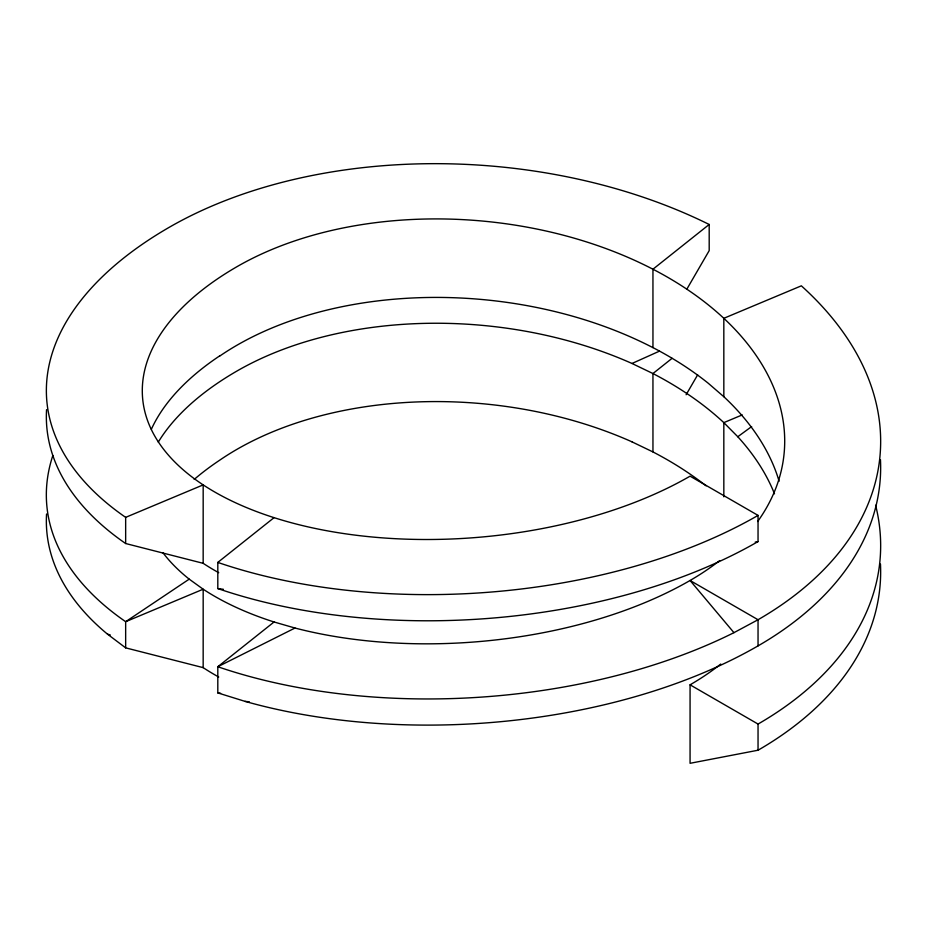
<?xml version="1.0" encoding="UTF-8"?>
<svg xmlns="http://www.w3.org/2000/svg" width="927" height="927" viewBox="0 0 927 927"><rect width="100%" height="100%" fill="white"/><g stroke="black" fill="none" stroke-linecap="round" stroke-linejoin="round"><path stroke-width="1.39" d="M218.726 677.011A322.017 166.489 -4.7 0 1 203.164 667.637L203.175 589.213L189.212 579.143A322.005 166.547 -4.7 0 1 163.071 552.909M203.164 563.315L203.175 484.891L125.655 517.359L125.655 543.523L203.164 563.315A322.017 166.489 -4.7 0 0 218.726 572.689M686.837 289.178L709.19 250.626L709.19 224.473A417.764 258.934 4 0 0 168.957 227.463A417.764 222.04 -3.7 0 0 125.655 517.359M686.119 394.74L697.649 374.856M223.43 589.317L217.81 588.564L217.81 562.411L274.056 517.66M709.19 224.473L652.944 269.224L652.956 347.613A322.017 203.488 5.2 0 1 708.274 383.268L723.836 396.721A322.017 203.488 5.2 0 1 779.097 481.24M719.676 560.568A322.005 203.43 5.2 0 1 690.07 580.487A322.005 166.547 -4.7 0 1 294.995 628.031L274.056 621.982L217.81 666.733L217.81 692.898L245.018 701.368L249.305 701.809M672.063 358.332L652.944 373.546L652.956 451.936A322.017 203.488 5.2 0 1 706.084 485.841M158.262 442.133A322.005 166.547 -4.7 0 1 236.93 371.043A322.005 203.43 5.2 0 1 632.005 363.477L652.944 373.546A322.005 203.43 5.2 0 1 723.825 422.631L737.788 436.733L751.658 426.571M189.212 579.143L125.655 621.693L125.655 647.857L203.164 667.637M294.995 628.031L217.81 666.733A417.764 222.04 -3.7 0 0 733.952 632.666L758.043 619.734A417.764 258.934 4 0 0 801.345 285.829L723.825 318.309L723.836 396.721M632.005 363.477L659.479 351.136M742.226 414.925L723.825 422.631L723.836 496.814M880.465 564.022A417.764 258.934 4 0 1 758.043 750.221L690.07 763.303L690.07 684.821A322.005 203.43 5.2 0 0 720.754 664.045M755.204 542.098L758.043 541.565L758.043 515.4L690.07 476.165A322.005 166.547 -4.7 0 1 235.806 502.886A322.005 166.547 -4.7 0 1 236.93 266.709A322.005 203.43 5.2 0 1 645.018 265.226A322.005 203.43 5.2 0 1 757.66 521.519M217.81 692.898L220.626 693.269M46.559 513.998A417.764 222.04 -3.7 0 0 107.497 634.149L110.267 634.949M632.017 441.866L652.956 451.936M690.07 684.821L758.043 724.057L758.043 750.221M107.497 634.149L125.655 647.857M733.952 632.666L690.07 580.487L758.043 619.734L758.043 645.887A417.764 222.04 -3.7 0 1 245.018 701.368M875.609 505.238A417.764 258.934 4 0 1 758.043 724.057M737.788 436.733A322.005 203.43 5.2 0 1 774.497 493.848M632.029 441.855A322.017 203.488 5.2 0 0 219.757 460.151A322.017 166.489 -4.7 0 0 194.183 479.444M274.056 621.982A322.005 166.547 -4.7 0 1 203.175 589.213L125.655 621.693A417.764 222.04 -3.7 0 1 52.839 455.505M880.465 459.699A417.764 258.934 4 0 1 758.043 645.887M151.344 429.305A322.017 166.489 -4.7 0 1 219.769 355.829M758.043 541.565A417.764 222.04 -3.7 0 1 217.81 588.564M125.655 543.523A417.764 222.04 -3.7 0 1 46.559 409.664M219.931 355.933A322.017 203.314 5.2 0 1 652.921 347.625M758.043 515.4A417.764 222.04 -3.7 0 1 217.81 562.411"/></g></svg>
